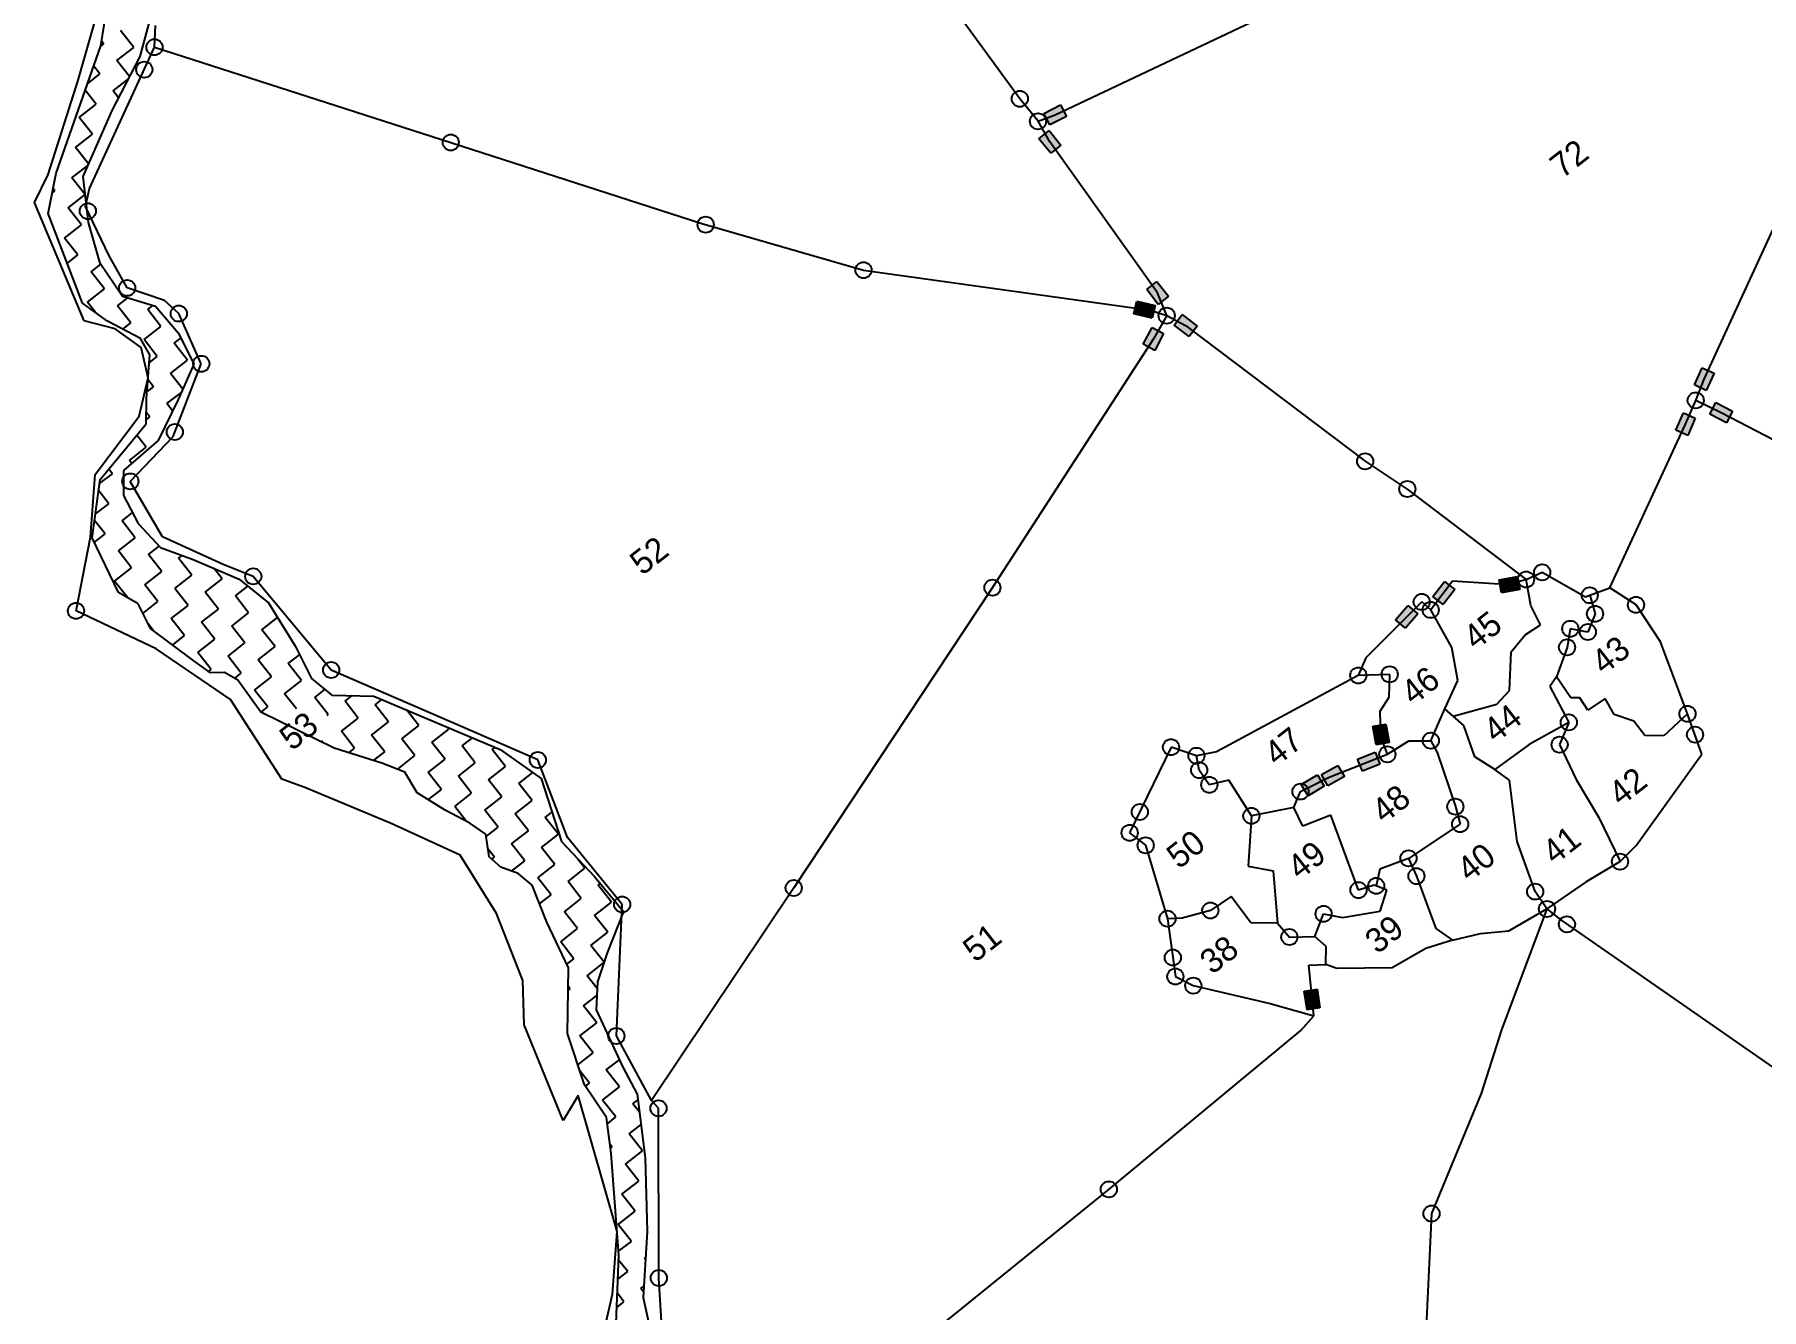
# Model space of a CAD drawing. Header units: metres. Extents: x 320041 to 325945, y 1831556 to 1836950.
# Drawn here: x 320669 to 321941, y 1834768 to 1835708 of the extents above; entities that cross this region are included whole.
import ezdxf

# ---------------------------------------------------------------- set-up
doc = ezdxf.new("R2010")
doc.units = ezdxf.units.M
for name, color, linetype in [('POLY_HATCH', 12, 'Continuous'), ('POLY_PARCEL', 6, 'Continuous'), ('TEXT_PARCEL', 7, 'Continuous'), ('V_BOUND_LINE', 7, 'Continuous')]:
    doc.layers.add(name, color=color, linetype=linetype)
doc.styles.add('TEXT_MAP', font='')
doc.styles.get('TEXT_MAP').set_extended_font_data('Kruti Dev 050')

msp = doc.modelspace()

# ---------------------------------------------------------------- hatches: boundary and pattern name
for points in [[(321429.1, 1835647.2), (321424.7, 1835655.8), (321412.4, 1835649.4), (321416.8, 1835640.9)], [(321417.6, 1835620), (321425, 1835626.1), (321416.3, 1835636.9), (321408.8, 1835630.8)], [(321496.7, 1835508.7), (321504.3, 1835514.7), (321495.7, 1835525.6), (321488.2, 1835519.6)], [(321492.3, 1835498.6), (321494.5, 1835507.9), (321481, 1835511.1), (321478.8, 1835501.8)], [(321519.5, 1835485.1), (321525.3, 1835492.7), (321514.2, 1835501.1), (321508.4, 1835493.4)], [(321500.6, 1835487.1), (321492.1, 1835491.6), (321485.6, 1835479.3), (321494.1, 1835474.8)], [(321906.3, 1835457.9), (321897.5, 1835461.9), (321891.7, 1835449.3), (321900.5, 1835445.3)], [(321915.4, 1835421.4), (321919.8, 1835429.9), (321907.5, 1835436.3), (321903.1, 1835427.8)], [(321892.4, 1835424.8), (321883.6, 1835428.7), (321878.1, 1835416), (321886.9, 1835412.1)], [(321763.2, 1835298.6), (321761.4, 1835308.1), (321747.8, 1835305.6), (321749.5, 1835296.1)], [(321715.1, 1835298.6), (321707.5, 1835304.5), (321699, 1835293.5), (321706.5, 1835287.6)], [(321687.9, 1835280.5), (321680.6, 1835286.8), (321671.6, 1835276.2), (321678.9, 1835270)], [(321664.3, 1835199.4), (321654.8, 1835197.7), (321657.2, 1835184), (321666.7, 1835185.7)], [(321633.8, 1835160.6), (321629.1, 1835168.9), (321617, 1835162.1), (321621.7, 1835153.8)], [(321660, 1835169.8), (321656.4, 1835178.7), (321643.5, 1835173.6), (321647.1, 1835164.6)], [(321619, 1835153.6), (321614.1, 1835161.9), (321602.1, 1835154.8), (321607.1, 1835146.5)], [(321613.8, 1835003.9), (321604.3, 1835002.5), (321606.3, 1834988.8), (321615.8, 1834990.2)]]:
    msp.add_hatch(color=256).paths.add_polyline_path(points)

# ---------------------------------------------------------------- linework, layer by layer
for p, q in [((321412.4, 1835649.4), (321424.7, 1835655.8)), ((321424.7, 1835655.8), (321429.1, 1835647.2)), ((321416.8, 1835640.9), (321412.4, 1835649.4)), ((321429.1, 1835647.2), (321416.8, 1835640.9)), ((321408.8, 1835630.8), (321416.3, 1835636.9)), ((321417.6, 1835620), (321408.8, 1835630.8)), ((321416.3, 1835636.9), (321425, 1835626.1)), ((321425, 1835626.1), (321417.6, 1835620)), ((321488.2, 1835519.6), (321495.7, 1835525.6)), ((321495.7, 1835525.6), (321504.3, 1835514.7)), ((321496.7, 1835508.7), (321488.2, 1835519.6)), ((321504.3, 1835514.7), (321496.7, 1835508.7)), ((321478.8, 1835501.8), (321481, 1835511.1)), ((321492.3, 1835498.6), (321478.8, 1835501.8)), ((321481, 1835511.1), (321494.5, 1835507.9)), ((321494.5, 1835507.9), (321492.3, 1835498.6)), ((321508.4, 1835493.4), (321514.2, 1835501.1)), ((321514.2, 1835501.1), (321525.3, 1835492.7)), ((321485.6, 1835479.3), (321492.1, 1835491.6)), ((321492.1, 1835491.6), (321500.6, 1835487.1)), ((321500.6, 1835487.1), (321494.1, 1835474.8)), ((321519.5, 1835485.1), (321508.4, 1835493.4)), ((321525.3, 1835492.7), (321519.5, 1835485.1)), ((321494.1, 1835474.8), (321485.6, 1835479.3)), ((321891.7, 1835449.3), (321897.5, 1835461.9)), ((321897.5, 1835461.9), (321906.3, 1835457.9)), ((321900.5, 1835445.3), (321891.7, 1835449.3)), ((321906.3, 1835457.9), (321900.5, 1835445.3)), ((321903.1, 1835427.8), (321907.5, 1835436.3)), ((321907.5, 1835436.3), (321919.8, 1835429.9)), ((321878.1, 1835416), (321883.6, 1835428.7)), ((321883.6, 1835428.7), (321892.4, 1835424.8)), ((321892.4, 1835424.8), (321886.9, 1835412.1)), ((321915.4, 1835421.4), (321903.1, 1835427.8)), ((321919.8, 1835429.9), (321915.4, 1835421.4)), ((321886.9, 1835412.1), (321878.1, 1835416)), ((321747.8, 1835305.6), (321761.4, 1835308.1)), ((321761.4, 1835308.1), (321763.2, 1835298.6)), ((321699, 1835293.5), (321707.5, 1835304.5)), ((321715.1, 1835298.6), (321706.5, 1835287.6)), ((321707.5, 1835304.5), (321715.1, 1835298.6)), ((321749.5, 1835296.1), (321747.8, 1835305.6)), ((321763.2, 1835298.6), (321749.5, 1835296.1)), ((321671.6, 1835276.2), (321680.6, 1835286.8)), ((321680.6, 1835286.8), (321687.9, 1835280.5)), ((321706.5, 1835287.6), (321699, 1835293.5)), ((321678.9, 1835270), (321671.6, 1835276.2)), ((321687.9, 1835280.5), (321678.9, 1835270)), ((321654.8, 1835197.7), (321664.3, 1835199.4)), ((321657.2, 1835184), (321654.8, 1835197.7)), ((321664.3, 1835199.4), (321666.7, 1835185.7)), ((321666.7, 1835185.7), (321657.2, 1835184)), ((321617, 1835162.1), (321629.1, 1835168.9)), ((321629.1, 1835168.9), (321633.8, 1835160.6)), ((321643.5, 1835173.6), (321656.4, 1835178.7)), ((321647.1, 1835164.6), (321643.5, 1835173.6)), ((321660, 1835169.8), (321647.1, 1835164.6)), ((321656.4, 1835178.7), (321660, 1835169.8)), ((321602.1, 1835154.8), (321614.1, 1835161.9)), ((321614.1, 1835161.9), (321619, 1835153.6)), ((321621.7, 1835153.8), (321617, 1835162.1)), ((321633.8, 1835160.6), (321621.7, 1835153.8)), ((321607.1, 1835146.5), (321602.1, 1835154.8)), ((321619, 1835153.6), (321607.1, 1835146.5)), ((321604.3, 1835002.5), (321613.8, 1835003.9)), ((321613.8, 1835003.9), (321615.8, 1834990.2)), ((321606.3, 1834988.8), (321604.3, 1835002.5)), ((321615.8, 1834990.2), (321606.3, 1834988.8))]:
    msp.add_line(p, q)
for centre in [(320757.1, 1835698.2), (320749.6, 1835681.7), (321394.7, 1835660.2), (321408.1, 1835643.6), (320975.4, 1835628), (320708, 1835577.4), (321163.2, 1835567.4), (321279.5, 1835533.9), (320737, 1835520.8), (320775, 1835501.9), (321502.9, 1835500.4), (320791.6, 1835464.9), (321892.7, 1835437.9), (320772.1, 1835414.6), (321649.1, 1835393), (320739.3, 1835378.2), (321680.2, 1835372.6), (320829.9, 1835308.2), (321767.7, 1835305.9), (321779.6, 1835311.2), (321374.5, 1835299.9), (321690.8, 1835289.4), (321814.6, 1835294.3), (320699.3, 1835282.8), (321697.4, 1835283.5), (321818.5, 1835280.6), (321848.7, 1835287.2), (321800.3, 1835269.6), (321813.2, 1835267.2), (321797.9, 1835255.9), (320887.3, 1835239.2), (321644.1, 1835235.2), (321667.2, 1835236), (321799.2, 1835200.6), (321886.6, 1835206.9), (321892.2, 1835191.5), (321506.1, 1835182.3), (321524.8, 1835176), (321665.5, 1835177.1), (321697.5, 1835187.1), (321792.4, 1835184.2), (321039.6, 1835172.9), (321526.8, 1835165.4), (321534.3, 1835154.6), (321601.5, 1835149.6), (321715.6, 1835138.5), (321483.1, 1835134.6), (321565.3, 1835131.7), (321719.1, 1835125.6), (321475.6, 1835119.2), (321487.4, 1835110), (321681.1, 1835100.4), (321686.9, 1835087.3), (321836.9, 1835098), (321228.1, 1835078.6), (321644.2, 1835077), (321657.3, 1835080.1), (321774.4, 1835075.9), (321101.7, 1835066.4), (321535.1, 1835062), (321783.1, 1835063.1), (321503.5, 1835055.9), (321618.5, 1835059.5), (321797.8, 1835051.8), (321593.3, 1835042.4), (321507.4, 1835027.3), (321509.3, 1835013.3), (321522.5, 1835006.6), (321097.4, 1834969.5), (321128.5, 1834916.2), (321460.3, 1834856.4), (321698, 1834838.6), (321128.7, 1834791.1)]:
    msp.add_circle(centre, 5.95)
at = {"layer": 'POLY_HATCH'}
for p, q in [((320717.5, 1835699.2), (320723.9, 1835738.6)), ((320758.5, 1835736.6), (320746.3, 1835691.3)), ((320684.7, 1835605.4), (320717.5, 1835699.2)), ((320746.3, 1835691.3), (320725.8, 1835651.5)), ((320725.8, 1835651.5), (320704.2, 1835602.9)), ((320678.8, 1835575.7), (320684.7, 1835605.4)), ((320704.2, 1835602.9), (320708.3, 1835569)), ((320704.1, 1835509.6), (320678.8, 1835575.7)), ((320708.3, 1835569), (320716.5, 1835539.8)), ((320716.5, 1835539.8), (320733.5, 1835514.7)), ((320733.5, 1835514.7), (320757.8, 1835507.3)), ((320722.5, 1835496.2), (320704.1, 1835509.6)), ((320757.8, 1835507.3), (320774.7, 1835487.5)), ((320746.9, 1835483.6), (320722.5, 1835496.2)), ((320774.7, 1835487.5), (320786, 1835464.6)), ((320753.6, 1835471.6), (320746.9, 1835483.6)), ((320751.2, 1835439.3), (320753.6, 1835471.6)), ((320786, 1835464.6), (320774.6, 1835438.5)), ((320751.1, 1835420.7), (320751.2, 1835439.3)), ((320774.6, 1835438.5), (320759.8, 1835408.4)), ((320717.1, 1835379.6), (320751.1, 1835420.7)), ((320759.8, 1835408.4), (320734.3, 1835386.3)), ((320734.3, 1835386.3), (320734.2, 1835367.8)), ((320711.1, 1835336.5), (320717.1, 1835379.6)), ((320734.2, 1835367.8), (320745.1, 1835347.2)), ((320745.1, 1835347.2), (320761.5, 1835329.6)), ((320730.7, 1835296.3), (320711.1, 1835336.5)), ((320761.5, 1835329.6), (320785.6, 1835320.7)), ((320785.6, 1835320.7), (320819.5, 1835306.2)), ((320745.2, 1835287.9), (320730.7, 1835296.3)), ((320819.5, 1835306.2), (320841.1, 1835288.7)), ((320754.1, 1835269.7), (320745.2, 1835287.9)), ((320841.1, 1835288.7), (320860.9, 1835256.6)), ((320786, 1835246), (320754.1, 1835269.7)), ((320798.3, 1835237.1), (320786, 1835246)), ((320860.9, 1835256.6), (320872.8, 1835232.9)), ((320808.7, 1835237.3), (320798.3, 1835237.1)), ((320818.4, 1835231.7), (320808.7, 1835237.3)), ((320835.5, 1835208.1), (320818.4, 1835231.7)), ((320872.8, 1835232.9), (320887.7, 1835220.7)), ((320887.7, 1835220.7), (320918.7, 1835219.9)), ((320918.7, 1835219.9), (321011.8, 1835180.7)), ((320863.5, 1835194.3), (320835.5, 1835208.1)), ((320889.4, 1835181.5), (320863.5, 1835194.3)), ((320924.5, 1835170.6), (320889.4, 1835181.5)), ((320941.5, 1835164), (320924.5, 1835170.6)), ((321011.8, 1835180.7), (321041.9, 1835159.2)), ((320950.7, 1835148.8), (320941.5, 1835164)), ((321041.9, 1835159.2), (321057, 1835112.8)), ((320971.4, 1835135.9), (320950.7, 1835148.8)), ((320989.5, 1835126.3), (320971.4, 1835135.9)), ((321001.2, 1835118.2), (320989.5, 1835126.3)), ((321003.6, 1835101.6), (321001.2, 1835118.2)), ((321057, 1835112.8), (321081.2, 1835086.9)), ((321012.3, 1835093.8), (321003.6, 1835101.6)), ((321025.1, 1835089.3), (321012.3, 1835093.8)), ((321035.5, 1835080.7), (321025.1, 1835089.3)), ((321046.3, 1835053.4), (321035.5, 1835080.7)), ((321081.2, 1835086.9), (321102.6, 1835061.3)), ((321102.6, 1835061.3), (321090.7, 1835030.8)), ((321062.1, 1835019.6), (321046.3, 1835053.4)), ((321090.7, 1835030.8), (321083.6, 1835009.4)), ((321061.4, 1834971.4), (321062.1, 1835019.6)), ((321083.6, 1835009.4), (321082.6, 1834988.8)), ((321082.6, 1834988.8), (321102, 1834947.1)), ((321073.9, 1834933.6), (321061.4, 1834971.4)), ((321102, 1834947.1), (321112.8, 1834926.5)), ((321090.2, 1834909.3), (321073.9, 1834933.6)), ((321112.8, 1834926.5), (321118.7, 1834879.8)), ((321093.6, 1834882.9), (321090.2, 1834909.3)), ((321099.3, 1834808), (321093.6, 1834882.9)), ((321118.7, 1834879.8), (321120.2, 1834825.5)), ((321120.2, 1834825.5), (321117.2, 1834776.8)), ((321096.8, 1834745.2), (321099.3, 1834808)), ((321117.2, 1834776.8), (321124.3, 1834744.1))]:
    msp.add_line(p, q, dxfattribs=at)
at = {"layer": 'POLY_HATCH', "linetype": 'Continuous'}
for p, q in [((320719.7, 1835700.7), (320718.1, 1835702.7)), ((320741.9, 1835698), (320732.1, 1835710.5)), ((320717.5, 1835699), (320719.7, 1835700.7)), ((320729.4, 1835688.3), (320741.9, 1835698)), ((320707.8, 1835671.3), (320716.9, 1835678.5)), ((320716.9, 1835678.5), (320712.3, 1835684.4)), ((320738.6, 1835676.5), (320729.4, 1835688.3)), ((320714.2, 1835656.3), (320706.1, 1835666.6)), ((320726.7, 1835666), (320737.7, 1835674.6)), ((320730.7, 1835661), (320726.7, 1835666)), ((320701.7, 1835646.5), (320714.2, 1835656.3)), ((320711.5, 1835634), (320701.7, 1835646.5)), ((320699, 1835624.3), (320711.5, 1835634)), ((320708.4, 1835612.3), (320699, 1835624.3)), ((320696.3, 1835602), (320707.9, 1835611.1)), ((320705.8, 1835589.9), (320696.3, 1835602)), ((320681.8, 1835590.6), (320683.8, 1835592.3)), ((320683.8, 1835592.3), (320682.4, 1835594)), ((320693.6, 1835579.8), (320705.8, 1835589.4)), ((320703.4, 1835567.3), (320693.6, 1835579.8)), ((320681.1, 1835570), (320680.9, 1835570.3)), ((320681, 1835569.9), (320681.1, 1835570)), ((320690.9, 1835557.5), (320703.4, 1835567.3)), ((320700.6, 1835545.1), (320690.9, 1835557.5)), ((320692.9, 1835539), (320700.6, 1835545.1)), ((320710.4, 1835532.6), (320717.6, 1835538.2)), ((320720.2, 1835520.1), (320710.4, 1835532.6)), ((320707.7, 1835510.3), (320720.2, 1835520.1)), ((320729.9, 1835507.6), (320737.5, 1835513.5)), ((320713.8, 1835502.5), (320707.7, 1835510.3)), ((320739.7, 1835495.1), (320729.9, 1835507.6)), ((320752.2, 1835504.9), (320756, 1835507.9)), ((320761.9, 1835492.4), (320752.2, 1835504.9)), ((320733.7, 1835490.4), (320739.7, 1835495.1)), ((320749.5, 1835482.7), (320761.9, 1835492.4)), ((320759.2, 1835470.2), (320749.5, 1835482.7)), ((320771.7, 1835480), (320776.5, 1835483.7)), ((320781.5, 1835467.5), (320771.7, 1835480)), ((320753.2, 1835465.5), (320759.2, 1835470.2)), ((320769, 1835457.7), (320781.5, 1835467.5)), ((320756.5, 1835448), (320752.2, 1835453.4)), ((320778, 1835446.2), (320769, 1835457.7)), ((320751.5, 1835444.1), (320756.5, 1835448)), ((320766.3, 1835435.5), (320777, 1835443.8)), ((320770.5, 1835430.1), (320766.3, 1835435.5)), ((320753.8, 1835425.7), (320751.1, 1835429.1)), ((320751.1, 1835423.6), (320753.8, 1835425.7)), ((320751.1, 1835403.5), (320744.2, 1835412.3)), ((320738.6, 1835393.7), (320751.1, 1835403.5)), ((320726.1, 1835383.9), (320723.5, 1835387.3)), ((320740.3, 1835391.5), (320738.6, 1835393.7)), ((320716.7, 1835376.6), (320726.1, 1835383.9)), ((320713.5, 1835354), (320723.4, 1835361.7)), ((320723.4, 1835361.7), (320716, 1835371.2)), ((320720.7, 1835339.5), (320712.9, 1835349.4)), ((320733.2, 1835349.2), (320740.8, 1835355.2)), ((320742.9, 1835336.7), (320733.2, 1835349.2)), ((320712.7, 1835333.2), (320720.7, 1835339.5)), ((320730.5, 1835327), (320742.9, 1835336.7)), ((320740.2, 1835314.5), (320730.5, 1835327)), ((320752.7, 1835324.3), (320760.6, 1835330.5)), ((320762.5, 1835311.8), (320752.7, 1835324.3)), ((320774.9, 1835321.6), (320777.6, 1835323.7)), ((320784.7, 1835309.1), (320774.9, 1835321.6)), ((320727.7, 1835304.7), (320740.2, 1835314.5)), ((320750, 1835302), (320762.5, 1835311.8)), ((320772.2, 1835299.3), (320784.7, 1835309.1)), ((320806.9, 1835306.4), (320800.8, 1835314.2)), ((320737.4, 1835292.4), (320727.7, 1835304.7)), ((320759.7, 1835289.6), (320750, 1835302)), ((320782, 1835286.8), (320772.2, 1835299.3)), ((320794.5, 1835296.6), (320806.9, 1835306.4)), ((320804.2, 1835284.1), (320794.5, 1835296.6)), ((320816.7, 1835293.9), (320825.9, 1835301.1)), ((320748.6, 1835280.9), (320759.7, 1835289.6)), ((320769.5, 1835277.1), (320782, 1835286.8)), ((320791.7, 1835274.4), (320804.2, 1835284.1)), ((320826.5, 1835281.4), (320816.7, 1835293.9)), ((320842, 1835287.2), (320840.4, 1835289.3)), ((320756.6, 1835267.9), (320752.4, 1835273.2)), ((320779.3, 1835264.6), (320769.5, 1835277.1)), ((320801.5, 1835261.9), (320791.7, 1835274.4)), ((320814, 1835271.6), (320826.5, 1835281.4)), ((320823.7, 1835259.2), (320814, 1835271.6)), ((320836.2, 1835268.9), (320847.7, 1835277.9)), ((320770.4, 1835257.6), (320779.3, 1835264.6)), ((320789, 1835252.1), (320801.5, 1835261.9)), ((320811.3, 1835249.4), (320823.7, 1835259.2)), ((320846, 1835256.5), (320836.2, 1835268.9)), ((320798.8, 1835239.6), (320789, 1835252.1)), ((320821, 1835236.9), (320811.3, 1835249.4)), ((320833.5, 1835246.7), (320846, 1835256.5)), ((320843.3, 1835234.2), (320833.5, 1835246.7)), ((320855.7, 1835244), (320864, 1835250.4)), ((320796.9, 1835238.1), (320798.8, 1835239.6)), ((320816.1, 1835233), (320821, 1835236.9)), ((320830.8, 1835224.4), (320843.3, 1835234.2)), ((320865.5, 1835231.5), (320855.7, 1835244)), ((320840.6, 1835212), (320830.8, 1835224.4)), ((320853, 1835221.7), (320865.5, 1835231.5)), ((320861.8, 1835210.5), (320853, 1835221.7)), ((320875.3, 1835219), (320882.7, 1835224.8)), ((320885, 1835206.5), (320875.3, 1835219)), ((320897.5, 1835216.3), (320902.7, 1835220.3)), ((320835.6, 1835208.1), (320840.6, 1835212)), ((320884.2, 1835205.9), (320885, 1835206.5)), ((320907.3, 1835203.8), (320897.5, 1835216.3)), ((320919.8, 1835213.6), (320924.7, 1835217.4)), ((320929.5, 1835201.1), (320919.8, 1835213.6)), ((320951.8, 1835198.4), (320942.9, 1835209.8)), ((320894.8, 1835194.1), (320907.3, 1835203.8)), ((320904.6, 1835181.6), (320894.8, 1835194.1)), ((320917, 1835191.3), (320929.5, 1835201.1)), ((320939.3, 1835188.6), (320951.8, 1835198.4)), ((320961.5, 1835185.9), (320974, 1835195.7)), ((320974, 1835195.7), (320972.9, 1835197.1)), ((320881.4, 1835185.5), (320880.2, 1835187)), ((320900.2, 1835178.1), (320904.6, 1835181.6)), ((320926.8, 1835178.9), (320917, 1835191.3)), ((320949, 1835176.2), (320939.3, 1835188.6)), ((320971.3, 1835173.4), (320961.5, 1835185.9)), ((320983.8, 1835183.2), (320991.5, 1835189.3)), ((320993.5, 1835170.7), (320983.8, 1835183.2)), ((321006, 1835180.5), (321008.2, 1835182.2)), ((320918.5, 1835172.4), (320926.8, 1835178.9)), ((320936.6, 1835166.4), (320949, 1835176.2)), ((320958.8, 1835163.7), (320971.3, 1835173.4)), ((320981, 1835161), (320993.5, 1835170.7)), ((321015.8, 1835168), (321006, 1835180.5)), ((320937.1, 1835165.7), (320936.6, 1835166.4)), ((320968.6, 1835151.2), (320958.8, 1835163.7)), ((320990.8, 1835148.5), (320981, 1835161)), ((321003.3, 1835158.2), (321015.8, 1835168)), ((321013, 1835145.8), (321003.3, 1835158.2)), ((321025.5, 1835155.5), (321035.8, 1835163.6)), ((321035.3, 1835143.1), (321025.5, 1835155.5)), ((320959, 1835143.7), (320968.6, 1835151.2)), ((320978.3, 1835138.7), (320990.8, 1835148.5)), ((321000.6, 1835136), (321013, 1835145.8)), ((321022.8, 1835133.3), (321035.3, 1835143.1)), ((320987, 1835127.6), (320978.3, 1835138.7)), ((321010.3, 1835123.5), (321000.6, 1835136)), ((321032.6, 1835120.8), (321022.8, 1835133.3)), ((321045, 1835130.6), (321049.9, 1835134.4)), ((321054.8, 1835118.1), (321045, 1835130.6)), ((321001.4, 1835116.5), (321010.3, 1835123.5)), ((321020.1, 1835111), (321032.6, 1835120.8)), ((321042.3, 1835108.3), (321054.8, 1835118.1)), ((321007.6, 1835101.3), (321002.7, 1835107.5)), ((321029.9, 1835098.6), (321020.1, 1835111)), ((321052.1, 1835095.9), (321042.3, 1835108.3)), ((321005.6, 1835099.7), (321007.6, 1835101.3)), ((321020.2, 1835091), (321029.9, 1835098.6)), ((321039.6, 1835086.1), (321052.1, 1835095.9)), ((321061.9, 1835083.4), (321074.3, 1835093.1)), ((321074.3, 1835093.1), (321068.9, 1835100.1)), ((321049.4, 1835073.6), (321039.6, 1835086.1)), ((321071.6, 1835070.9), (321061.9, 1835083.4)), ((321084.1, 1835080.7), (321085.5, 1835081.8)), ((321093.9, 1835068.2), (321084.1, 1835080.7)), ((321040.9, 1835067), (321049.4, 1835073.6)), ((321059.1, 1835061.1), (321071.6, 1835070.9)), ((321081.4, 1835058.4), (321093.9, 1835068.2)), ((321068.9, 1835048.7), (321059.1, 1835061.1)), ((321091.1, 1835045.9), (321081.4, 1835058.4)), ((321056.4, 1835038.9), (321068.9, 1835048.7)), ((321078.7, 1835036.2), (321091.1, 1835045.9)), ((321066.2, 1835026.4), (321056.4, 1835038.9)), ((321088.4, 1835023.8), (321078.7, 1835036.2)), ((321060.9, 1835022.3), (321066.2, 1835026.4)), ((321076, 1835013.9), (321088.3, 1835023.6)), ((321063.5, 1835004.2), (321061.9, 1835006.1)), ((321061.9, 1835002.9), (321063.5, 1835004.2)), ((321083.4, 1835004.5), (321076, 1835013.9)), ((321073.2, 1834991.7), (321083.1, 1834999.4)), ((321083, 1834979.2), (321073.2, 1834991.7)), ((321070.5, 1834969.5), (321083, 1834979.2)), ((321080.3, 1834957), (321070.5, 1834969.5)), ((321092.8, 1834966.7), (321092.8, 1834966.8)), ((321092.9, 1834966.6), (321092.8, 1834966.7)), ((321069.1, 1834948.2), (321080.3, 1834957)), ((321090, 1834944.5), (321099.7, 1834952)), ((321077.6, 1834934.7), (321070.5, 1834943.8)), ((321099.8, 1834932), (321090, 1834944.5)), ((321074.6, 1834932.4), (321077.6, 1834934.7)), ((321087.3, 1834922.3), (321099.8, 1834932)), ((321097.1, 1834909.8), (321087.3, 1834922.3)), ((321109.6, 1834919.6), (321113.3, 1834922.5)), ((321114.4, 1834913.3), (321109.6, 1834919.6)), ((321090.8, 1834904.8), (321097.1, 1834909.8)), ((321106.9, 1834897.3), (321115.6, 1834904.2)), ((321094.4, 1834887.5), (321092.8, 1834889.6)), ((321116.6, 1834884.8), (321106.9, 1834897.3)), ((321093.2, 1834886.6), (321094.4, 1834887.5)), ((321104.1, 1834875.1), (321116.6, 1834884.8)), ((321113.9, 1834862.6), (321104.1, 1834875.1)), ((321101.4, 1834852.8), (321113.9, 1834862.6)), ((321111.2, 1834840.4), (321101.4, 1834852.8)), ((321098.7, 1834830.6), (321111.2, 1834840.4)), ((321108.5, 1834818.1), (321098.7, 1834830.6)), ((321099.1, 1834810.8), (321108.5, 1834818.1)), ((321105.8, 1834795.9), (321099.1, 1834804.3)), ((321118.2, 1834805.6), (321119, 1834806.2)), ((321118.9, 1834804.8), (321118.2, 1834805.6)), ((321098.6, 1834790.3), (321105.8, 1834795.9)), ((321097.7, 1834769.5), (321103, 1834773.6)), ((321103, 1834773.6), (321098.2, 1834779.9)), ((321115.5, 1834783.4), (321117.7, 1834785.1)), ((321117.4, 1834780.9), (321115.5, 1834783.4))]:
    msp.add_line(p, q, dxfattribs=at)
at = {"layer": 'POLY_PARCEL'}
for p, q in [((321394.7, 1835660.2), (321306.8, 1835780.8)), ((321420.7, 1835648.3), (321607.8, 1835736.9)), ((320757.1, 1835698.2), (320757.9, 1835714.2)), ((320709.3, 1835594), (320757.1, 1835698.2)), ((320757.1, 1835698.2), (320975.4, 1835628)), ((321899, 1835453.6), (321996.7, 1835666.7)), ((321408.1, 1835643.6), (321394.7, 1835660.2)), ((321408.1, 1835643.6), (321420.7, 1835648.3)), ((321416.9, 1835628.5), (321408.1, 1835643.6)), ((320975.4, 1835628), (321160.3, 1835568.2)), ((321496.2, 1835517.2), (321416.9, 1835628.5)), ((320706.3, 1835580.9), (320709.3, 1835594)), ((320723.6, 1835544.4), (320706.3, 1835580.9)), ((321160.3, 1835568.2), (321279.5, 1835533.9)), ((320737, 1835520.8), (320723.6, 1835544.4)), ((321279.5, 1835533.9), (321490.8, 1835504.3)), ((320764.5, 1835511.5), (320737, 1835520.8)), ((321502.9, 1835500.4), (321496.2, 1835517.2)), ((320775, 1835501.9), (320764.5, 1835511.5)), ((320791.6, 1835464.9), (320775, 1835501.9)), ((321490.8, 1835504.3), (321502.9, 1835500.4)), ((321502.9, 1835500.4), (321493.1, 1835483.2)), ((321502.9, 1835500.4), (321516.8, 1835493.1)), ((321516.8, 1835493.1), (321649.1, 1835393)), ((321493.1, 1835483.2), (321374.5, 1835299.9)), ((320770.8, 1835411.2), (320791.6, 1835464.9)), ((321892.7, 1835437.9), (321899, 1835453.6)), ((321885.2, 1835420.4), (321892.7, 1835437.9)), ((321911.5, 1835428.8), (321892.7, 1835437.9)), ((322044.8, 1835359.4), (321911.5, 1835428.8)), ((320739.3, 1835378.2), (320770.8, 1835411.2)), ((321829.5, 1835299.8), (321885.2, 1835420.4)), ((321649.1, 1835393), (321680.2, 1835372.6)), ((320762.9, 1835337.3), (320739.3, 1835378.2)), ((321680.2, 1835372.6), (321767.7, 1835305.9)), ((320807.6, 1835316.9), (320762.9, 1835337.3)), ((320829.9, 1835308.2), (320807.6, 1835316.9)), ((320887.3, 1835239.2), (320829.9, 1835308.2)), ((321767.7, 1835305.9), (321779.6, 1835311.2)), ((321779.6, 1835311.2), (321811.6, 1835293.2)), ((321374.5, 1835299.9), (321228.1, 1835078.6)), ((321713.6, 1835304.6), (321697.4, 1835283.5)), ((321755.5, 1835302.1), (321713.6, 1835304.6)), ((321767.7, 1835305.9), (321755.5, 1835302.1)), ((321771.2, 1835286.7), (321767.7, 1835305.9)), ((321814.6, 1835294.3), (321829.5, 1835299.8)), ((321848.7, 1835287.2), (321829.5, 1835299.8)), ((321690.8, 1835289.4), (321649.7, 1835248.2)), ((321697.4, 1835283.5), (321690.8, 1835289.4)), ((321712.9, 1835255.8), (321697.4, 1835283.5)), ((321778.2, 1835272.6), (321771.2, 1835286.7)), ((321811.6, 1835293.2), (321814.6, 1835294.3)), ((321814.6, 1835294.3), (321818.5, 1835280.6)), ((321866.7, 1835260), (321848.7, 1835287.2)), ((321767, 1835265.2), (321778.2, 1835272.6)), ((321818.5, 1835280.6), (321813.2, 1835267.2)), ((321756.7, 1835252.5), (321767, 1835265.2)), ((321800.3, 1835269.6), (321797.9, 1835255.9)), ((321813.2, 1835267.2), (321800.3, 1835269.6)), ((321886.6, 1835206.9), (321866.7, 1835260)), ((321649.7, 1835248.2), (321644.1, 1835235.2)), ((321717.3, 1835231.4), (321712.9, 1835255.8)), ((321755.4, 1835224), (321756.7, 1835252.5)), ((321797.9, 1835255.9), (321790.1, 1835234.1)), ((320984.3, 1835197.1), (320887.3, 1835239.2)), ((321644.1, 1835235.2), (321539.5, 1835178.9)), ((321667.2, 1835236), (321644.1, 1835235.2)), ((321666.9, 1835219.1), (321667.2, 1835236)), ((321790.1, 1835234.1), (321785.1, 1835227)), ((321800.7, 1835218.8), (321790.1, 1835234.1)), ((321660.2, 1835208.9), (321666.9, 1835219.1)), ((321707.8, 1835210.5), (321717.3, 1835231.4)), ((321746.1, 1835214.1), (321755.4, 1835224)), ((321785.1, 1835227), (321799.2, 1835200.6)), ((321660.8, 1835190.1), (321660.2, 1835208.9)), ((321697.5, 1835187.1), (321707.8, 1835210.5)), ((321713.9, 1835205.1), (321707.8, 1835210.5)), ((321713.9, 1835205.1), (321746.1, 1835214.1)), ((321807.3, 1835218.8), (321800.7, 1835218.8)), ((321813.1, 1835209.6), (321807.3, 1835218.8)), ((321826, 1835218.3), (321813.1, 1835209.6)), ((321832.6, 1835206.5), (321826, 1835218.3)), ((321847, 1835201.4), (321832.6, 1835206.5)), ((321886.6, 1835206.9), (321869.2, 1835190.7)), ((321897.3, 1835177.3), (321886.6, 1835206.9)), ((321039.6, 1835172.9), (320984.3, 1835197.1)), ((321721.8, 1835198.3), (321713.9, 1835205.1)), ((321730, 1835175.3), (321721.8, 1835198.3)), ((321799.2, 1835200.6), (321770, 1835184.4)), ((321799.2, 1835200.6), (321792.4, 1835184.2)), ((321855.3, 1835190.9), (321847, 1835201.4)), ((321506.1, 1835182.3), (321475.6, 1835119.2)), ((321524.8, 1835176), (321506.1, 1835182.3)), ((321665.5, 1835177.1), (321660.8, 1835190.1)), ((321665.5, 1835177.1), (321681.4, 1835186.9)), ((321681.4, 1835186.9), (321697.5, 1835187.1)), ((321697.5, 1835187.1), (321702.1, 1835178.3)), ((321770, 1835184.4), (321744.6, 1835165.8)), ((321792.4, 1835184.2), (321804.7, 1835158.5)), ((321869.2, 1835190.7), (321855.3, 1835190.9)), ((321061.5, 1835115.7), (321039.6, 1835172.9)), ((321539.5, 1835178.9), (321524.8, 1835176)), ((321526.8, 1835165.4), (321524.8, 1835176)), ((321622.6, 1835160.3), (321665.5, 1835177.1)), ((321702.1, 1835178.3), (321715.6, 1835138.5)), ((321744.6, 1835165.8), (321730, 1835175.3)), ((321848.7, 1835109.8), (321897.3, 1835177.3)), ((321534.3, 1835154.6), (321526.8, 1835165.4)), ((321548.7, 1835158), (321534.3, 1835154.6)), ((321565.3, 1835131.7), (321548.7, 1835158)), ((321601.5, 1835149.6), (321622.6, 1835160.3)), ((321746, 1835164.9), (321744.6, 1835165.8)), ((321755.4, 1835157.9), (321746, 1835164.9)), ((321761.2, 1835112.7), (321755.4, 1835157.9)), ((321804.7, 1835158.5), (321821.4, 1835130.4)), ((321596.5, 1835137.8), (321601.5, 1835149.6)), ((321565.3, 1835131.7), (321563, 1835094.6)), ((321596.5, 1835137.8), (321565.3, 1835131.7)), ((321603.3, 1835124.2), (321596.5, 1835137.8)), ((321623.8, 1835132.3), (321603.3, 1835124.2)), ((321644.2, 1835077), (321623.8, 1835132.3)), ((321715.6, 1835138.5), (321719.1, 1835125.6)), ((321821.4, 1835130.4), (321836.9, 1835098)), ((321475.6, 1835119.2), (321487.4, 1835110)), ((321719.1, 1835125.6), (321681.1, 1835100.4)), ((321101.7, 1835066.4), (321061.5, 1835115.7)), ((321487.4, 1835110), (321503.5, 1835055.9)), ((321774.4, 1835075.9), (321761.2, 1835112.7)), ((321836.9, 1835098), (321848.7, 1835109.8)), ((321563, 1835094.6), (321581.3, 1835091.2)), ((321660, 1835092.4), (321657.3, 1835080.1)), ((321681.1, 1835100.4), (321660, 1835092.4)), ((321681.1, 1835100.4), (321686.9, 1835087.3)), ((321836.9, 1835098), (321812, 1835083)), ((321581.3, 1835091.2), (321584.6, 1835052.6)), ((321655.7, 1835080.7), (321644.2, 1835077)), ((321657.3, 1835080.1), (321655.7, 1835080.7)), ((321665.1, 1835077), (321657.3, 1835080.1)), ((321686.9, 1835087.3), (321701.3, 1835048.8)), ((321812, 1835083), (321783.1, 1835063.1)), ((321097.4, 1834969.5), (321101.7, 1835066.4)), ((321228.1, 1835078.6), (321123.4, 1834921.9)), ((321550.3, 1835072.2), (321535.1, 1835062)), ((321564.8, 1835052.8), (321550.3, 1835072.2)), ((321660.3, 1835061.4), (321665.1, 1835077)), ((321783.1, 1835063.1), (321774.4, 1835075.9)), ((321514.2, 1835056.4), (321503.5, 1835055.9)), ((321503.5, 1835055.9), (321509.3, 1835013.3)), ((321535.1, 1835062), (321514.2, 1835056.4)), ((321612.1, 1835042.7), (321618.5, 1835059.5)), ((321618.5, 1835059.5), (321632.5, 1835056.7)), ((321632.5, 1835056.7), (321660.3, 1835061.4)), ((321783.1, 1835063.1), (321749.5, 1834974)), ((321755, 1835047), (321783.1, 1835063.1)), ((321783.1, 1835063.1), (321793.5, 1835054.8)), ((321793.5, 1835054.8), (321957.8, 1834940.5)), ((321584.6, 1835052.6), (321564.8, 1835052.8)), ((321584.6, 1835052.6), (321593.3, 1835042.4)), ((321593.3, 1835042.4), (321612.1, 1835042.7)), ((321620.4, 1835035.4), (321612.1, 1835042.7)), ((321701.3, 1835048.8), (321713.4, 1835040)), ((321713.4, 1835040), (321734.2, 1835045.1)), ((321734.2, 1835045.1), (321755, 1835047)), ((321620.2, 1835022.2), (321620.4, 1835035.4)), ((321693.9, 1835033.9), (321669.1, 1835019.7)), ((321713.4, 1835040), (321693.9, 1835033.9)), ((321607.7, 1835021.6), (321620.2, 1835022.2)), ((321611.2, 1834984.4), (321607.7, 1835021.6)), ((321628.2, 1835019.1), (321620.2, 1835022.2)), ((321669.1, 1835019.7), (321628.2, 1835019.1)), ((321509.3, 1835013.3), (321522.5, 1835006.6)), ((321522.5, 1835006.6), (321579.2, 1834993.4)), ((321579.2, 1834993.4), (321611.2, 1834984.4)), ((321601.8, 1834973.6), (321611.2, 1834984.4)), ((321123.4, 1834921.9), (321097.4, 1834969.5)), ((321460.3, 1834856.4), (321601.8, 1834973.6)), ((321749.5, 1834974), (321734.5, 1834927.1)), ((321734.5, 1834927.1), (321698, 1834838.6)), ((321128.5, 1834916.2), (321123.4, 1834921.9)), ((321128.7, 1834791.1), (321128.5, 1834916.2)), ((321307.4, 1834732.7), (321460.3, 1834856.4)), ((321698, 1834838.6), (321684.8, 1834553.6)), ((321132.4, 1834732.9), (321128.7, 1834791.1))]:
    msp.add_line(p, q, dxfattribs=at)
at = {"layer": 'V_BOUND_LINE'}
for p, q in [((320700.9, 1835673.9), (320732.6, 1835785.4)), ((320678.8, 1835604.4), (320700.9, 1835673.9)), ((320668.7, 1835583.7), (320678.8, 1835604.4)), ((320705.2, 1835496.5), (320668.7, 1835583.7)), ((320728.2, 1835490.6), (320705.2, 1835496.5)), ((320747.2, 1835476.8), (320728.2, 1835490.6)), ((320752.4, 1835454.6), (320747.2, 1835476.8)), ((320745.9, 1835426.4), (320752.4, 1835454.6)), ((320713.3, 1835383.2), (320745.9, 1835426.4)), ((320709.9, 1835337), (320713.3, 1835383.2)), ((320699.3, 1835282.8), (320709.9, 1835337)), ((320758.4, 1835254.9), (320699.3, 1835282.8)), ((320813.2, 1835217.4), (320758.4, 1835254.9)), ((320850.9, 1835158.7), (320813.2, 1835217.4)), ((320867.8, 1835152.7), (320850.9, 1835158.7)), ((320931.4, 1835126), (320867.8, 1835152.7)), ((320982.3, 1835102.7), (320931.4, 1835126)), ((321009.2, 1835059.8), (320982.3, 1835102.7)), ((321028.6, 1835010.3), (321009.2, 1835059.8)), ((321029.5, 1834977.6), (321028.6, 1835010.3)), ((321058.3, 1834907.2), (321029.5, 1834977.6)), ((321069.4, 1834925.7), (321058.3, 1834907.2)), ((321098, 1834825.3), (321069.4, 1834925.7)), ((321094.6, 1834779.1), (321098, 1834825.3)), ((321084.2, 1834733.7), (321094.6, 1834779.1))]:
    msp.add_line(p, q, dxfattribs=at)

# ---------------------------------------------------------------- texts
at = {"layer": 'TEXT_PARCEL', "style": 'TEXT_MAP'}
for s, p in [('72', (321794.4, 1835600.9)), ('52', (321116.5, 1835308.3)), ('45', (321730.5, 1835253.3)), ('43', (321824.9, 1835235.1)), ('46', (321684.6, 1835212.6)), ('53', (320858.3, 1835179.1)), ('44', (321745.2, 1835184.8)), ('47', (321583.8, 1835167.7)), ('42', (321837.5, 1835138.2)), ('48', (321663, 1835125.4)), ('50', (321511.9, 1835092)), ('41', (321788.7, 1835095.1)), ('49', (321600.8, 1835083.9)), ('40', (321725.8, 1835082.4)), ('39', (321658.1, 1835029.3)), ('51', (321361.8, 1835023.1)), ('38', (321536.4, 1835014.2))]:
    msp.add_text(s, height=17.96, rotation=38.0393, dxfattribs=at).set_placement(p)

doc.saveas('drawing.dxf')
